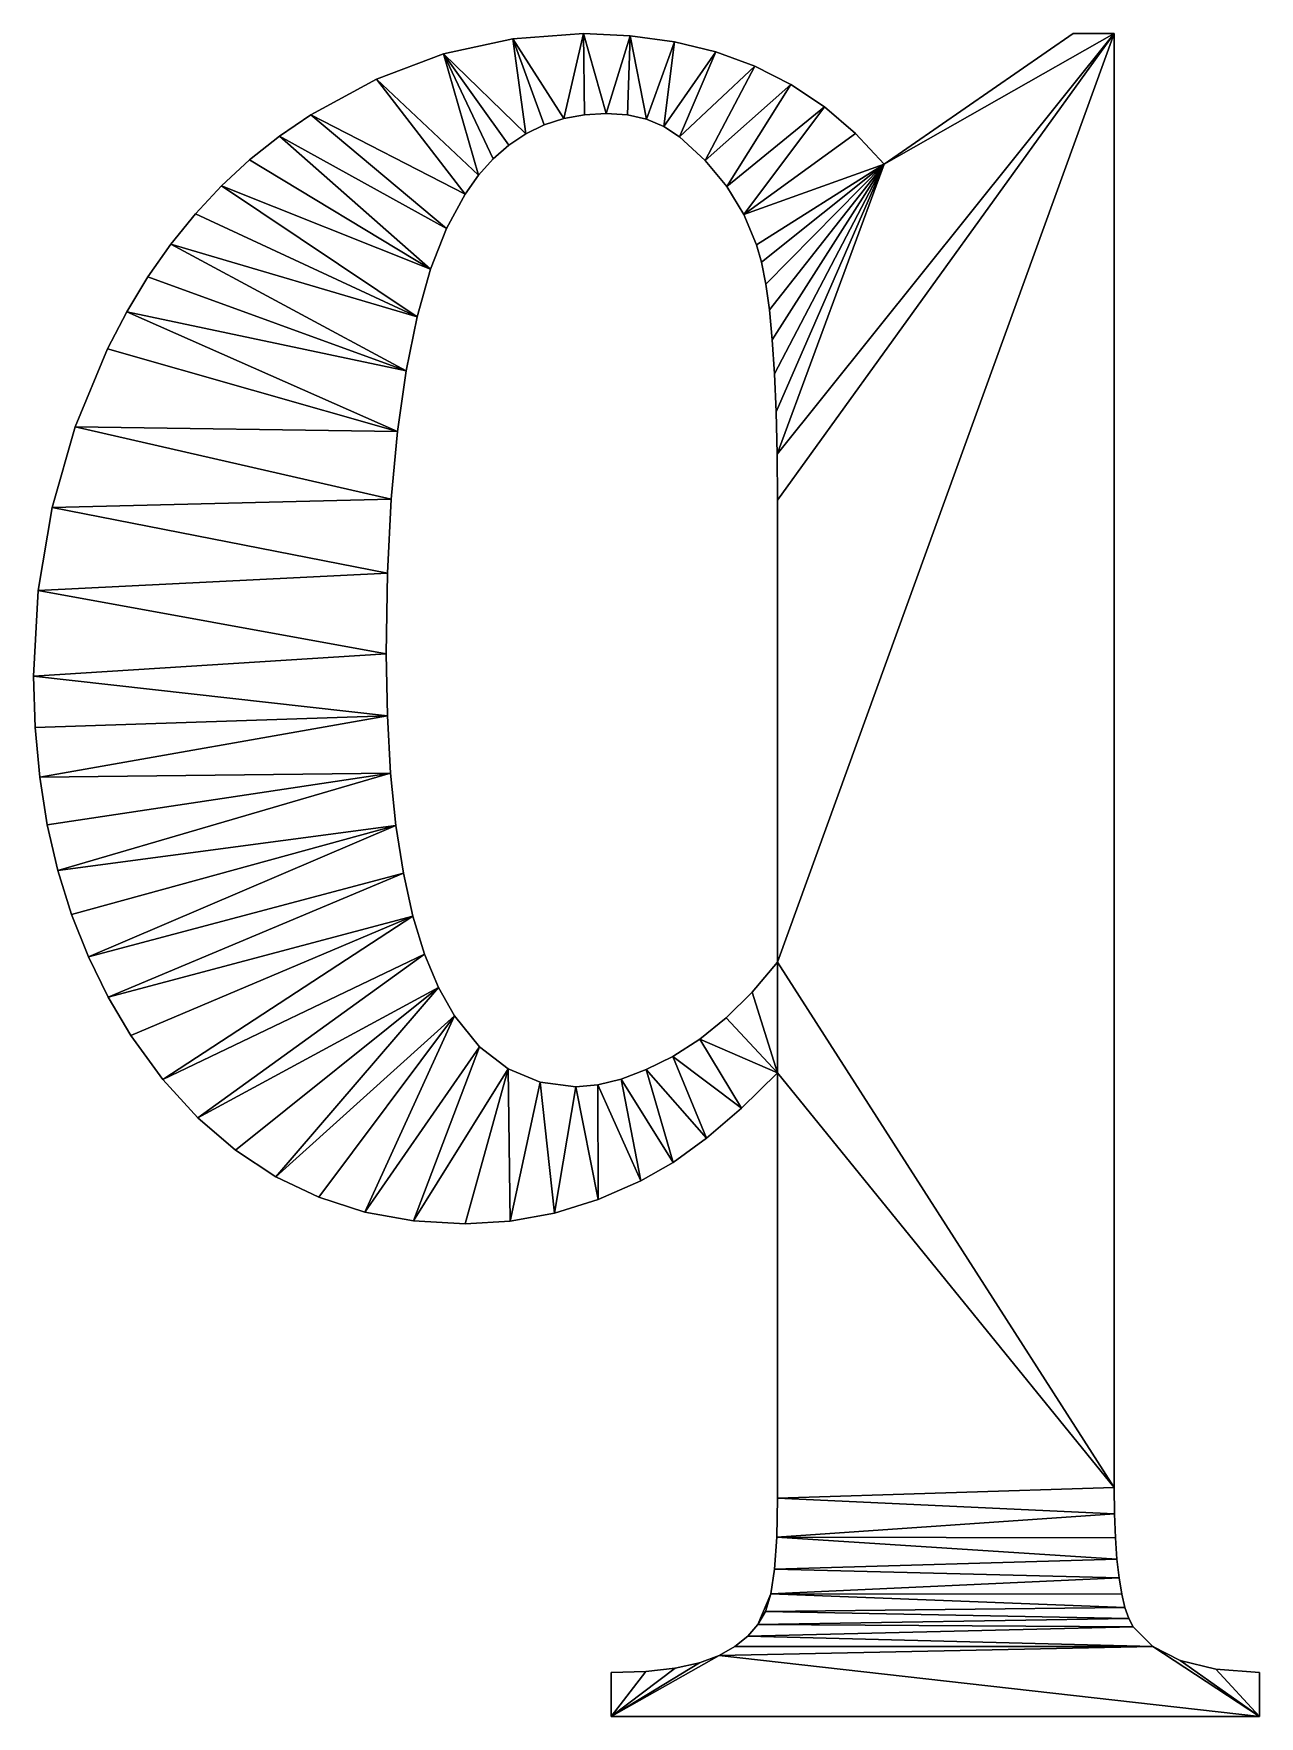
# Model space of a CAD drawing. Header units: metres. Extents: x 0.053 to 0.755, y -0.301 to 0.662.
import ezdxf

# ---------------------------------------------------------------- set-up
doc = ezdxf.new("R2010")
doc.units = ezdxf.units.M

msp = doc.modelspace()

# ---------------------------------------------------------------- meshes
at = {"layer": 'Armanisoft_0', "linetype": 'CONTINUOUS'}
mesh = msp.add_polyface(dxfattribs=at)
corners = [(0.335316, 0.605068), (0.288169, 0.650738), (0.327736, 0.659445), (0.32556, 0.598573), (0.316502, 0.590634), (0.30814, 0.581252), (0.249619, 0.636225), (0.300477, 0.570426), (0.212085, 0.615908), (0.289897, 0.550827), (0.194068, 0.603654), (0.280727, 0.527432), (0.161007, 0.575282), (0.177042, 0.590112), (0.272969, 0.500242), (0.131909, 0.541756), (0.145963, 0.559163), (0.266621, 0.469257), (0.106775, 0.503077), (0.118847, 0.52306), (0.335316, 0.605068, 0.229421), (0.327736, 0.659445, 0.229421), (0.288169, 0.650738, 0.229421), (0.32556, 0.598573, 0.229421), (0.316502, 0.590634, 0.229421), (0.30814, 0.581252, 0.229421), (0.249619, 0.636225, 0.229421), (0.300477, 0.570426, 0.229421), (0.212085, 0.615908, 0.229421), (0.289897, 0.550827, 0.229421), (0.194068, 0.603654, 0.229421), (0.280727, 0.527432, 0.229421), (0.177042, 0.590112, 0.229421), (0.161007, 0.575282, 0.229421), (0.272969, 0.500242, 0.229421), (0.145963, 0.559163, 0.229421), (0.131909, 0.541756, 0.229421), (0.266621, 0.469257, 0.229421), (0.118847, 0.52306, 0.229421), (0.118847, 0.52306), (0.106775, 0.503077), (0.106775, 0.503077, 0.229421), (0.118847, 0.52306, 0.229421), (0.131909, 0.541756), (0.131909, 0.541756, 0.229421), (0.145963, 0.559163), (0.145963, 0.559163, 0.229421), (0.161007, 0.575282), (0.161007, 0.575282, 0.229421), (0.177042, 0.590112), (0.177042, 0.590112, 0.229421), (0.194068, 0.603654), (0.194068, 0.603654, 0.229421), (0.212085, 0.615908), (0.212085, 0.615908, 0.229421), (0.249619, 0.636225), (0.249619, 0.636225, 0.229421), (0.288169, 0.650738), (0.288169, 0.650738, 0.229421), (0.327736, 0.659445), (0.327736, 0.659445, 0.229421), (0.30814, 0.581252), (0.316502, 0.590634), (0.316502, 0.590634, 0.229421), (0.30814, 0.581252, 0.229421), (0.300477, 0.570426), (0.300477, 0.570426, 0.229421), (0.289897, 0.550827), (0.289897, 0.550827, 0.229421), (0.280727, 0.527432), (0.280727, 0.527432, 0.229421), (0.272969, 0.500242), (0.272969, 0.500242, 0.229421)]
mesh.append_faces([[corners[k] for k in face] for face in [(0, 1, 2), (3, 1, 0), (4, 1, 3), (5, 6, 1), (5, 1, 4), (7, 8, 6), (7, 6, 5), (9, 10, 8), (9, 8, 7), (11, 12, 13), (11, 13, 10), (11, 10, 9), (14, 15, 16), (14, 16, 12), (14, 12, 11), (17, 18, 19), (17, 19, 15), (17, 15, 14), (20, 21, 22), (23, 20, 22), (24, 23, 22), (25, 22, 26), (25, 24, 22), (27, 26, 28), (27, 25, 26), (29, 28, 30), (29, 27, 28), (31, 32, 33), (31, 30, 32), (31, 29, 30), (34, 35, 36), (34, 33, 35), (34, 31, 33), (37, 36, 38), (37, 34, 36), (39, 40, 41, 42), (43, 39, 42, 44), (45, 43, 44, 46), (47, 45, 46, 48), (49, 47, 48, 50), (51, 49, 50, 52), (53, 51, 52, 54), (55, 53, 54, 56), (57, 55, 56, 58), (59, 57, 58, 60), (61, 62, 63, 64), (65, 61, 64, 66), (67, 65, 66, 68), (69, 67, 68, 70), (71, 69, 70, 72)]])
mesh = msp.add_polyface(dxfattribs=at)
corners = [(0.479421, 0.3952), (0.672256, 0.662348), (0.479421, 0.130702), (0.479232, 0.421674), (0.540396, 0.587652), (0.478667, 0.44581), (0.477724, 0.467609), (0.476405, 0.487069), (0.474709, 0.504192), (0.472636, 0.518977), (0.470185, 0.531424), (0.467358, 0.541533), (0.460072, 0.558806), (0.50635, 0.620473), (0.524121, 0.605251), (0.450277, 0.574864), (0.437973, 0.589706), (0.487083, 0.633318), (0.479421, 0.130702, 0.229421), (0.672256, -0.16997, 0.229421), (0.672256, 0.662348, 0.229421), (0.479421, 0.3952, 0.229421), (0.479232, 0.421674, 0.229421), (0.540396, 0.587652, 0.229421), (0.478667, 0.44581, 0.229421), (0.477724, 0.467609, 0.229421), (0.476405, 0.487069, 0.229421), (0.474709, 0.504192, 0.229421), (0.472636, 0.518977, 0.229421), (0.470185, 0.531424, 0.229421), (0.467358, 0.541533, 0.229421), (0.460072, 0.558806, 0.229421), (0.524121, 0.605251, 0.229421), (0.50635, 0.620473, 0.229421), (0.450277, 0.574864, 0.229421), (0.437973, 0.589706, 0.229421), (0.487083, 0.633318, 0.229421), (0.540396, 0.587652), (0.524121, 0.605251), (0.524121, 0.605251, 0.229421), (0.540396, 0.587652, 0.229421), (0.672256, -0.16997), (0.672256, 0.662348), (0.672256, 0.662348, 0.229421), (0.672256, -0.16997, 0.229421), (0.479421, 0.3952), (0.479421, 0.130702), (0.479421, 0.130702, 0.229421), (0.479421, 0.3952, 0.229421), (0.479232, 0.421674), (0.479232, 0.421674, 0.229421), (0.478667, 0.44581), (0.478667, 0.44581, 0.229421), (0.477724, 0.467609), (0.477724, 0.467609, 0.229421), (0.476405, 0.487069), (0.476405, 0.487069, 0.229421), (0.474709, 0.504192), (0.474709, 0.504192, 0.229421), (0.472636, 0.518977), (0.472636, 0.518977, 0.229421), (0.470185, 0.531424), (0.470185, 0.531424, 0.229421), (0.467358, 0.541533), (0.467358, 0.541533, 0.229421), (0.460072, 0.558806), (0.460072, 0.558806, 0.229421), (0.450277, 0.574864), (0.450277, 0.574864, 0.229421), (0.437973, 0.589706), (0.437973, 0.589706, 0.229421), (0.423159, 0.603333), (0.423159, 0.603333, 0.229421), (0.414335, 0.609144), (0.414335, 0.609144, 0.229421), (0.335316, 0.605068), (0.34577, 0.61012), (0.34577, 0.61012, 0.229421), (0.335316, 0.605068, 0.229421), (0.32556, 0.598573), (0.32556, 0.598573, 0.229421), (0.316502, 0.590634), (0.316502, 0.590634, 0.229421)]
mesh.append_faces([[corners[k] for k in face] for face in [(0, 1, 2), (3, 4, 1), (3, 1, 0), (5, 4, 3), (6, 4, 5), (7, 4, 6), (8, 4, 7), (9, 4, 8), (10, 4, 9), (11, 4, 10), (12, 13, 14), (12, 14, 4), (12, 4, 11), (15, 13, 12), (16, 17, 15), (18, 19, 20), (21, 18, 20), (22, 20, 23), (22, 21, 20), (24, 22, 23), (25, 24, 23), (26, 25, 23), (27, 26, 23), (28, 27, 23), (29, 28, 23), (30, 29, 23), (31, 32, 33), (31, 23, 32), (31, 30, 23), (34, 31, 33), (35, 34, 36), (37, 38, 39, 40), (41, 42, 43, 44), (45, 46, 47, 48), (49, 45, 48, 50), (51, 49, 50, 52), (53, 51, 52, 54), (55, 53, 54, 56), (57, 55, 56, 58), (59, 57, 58, 60), (61, 59, 60, 62), (63, 61, 62, 64), (65, 63, 64, 66), (67, 65, 66, 68), (69, 67, 68, 70), (71, 69, 70, 72), (73, 71, 72, 74), (75, 76, 77, 78), (79, 75, 78, 80), (81, 79, 80, 82)]])
mesh = msp.add_polyface(dxfattribs=at)
corners = [(0.672256, 0.662348), (0.540396, 0.587652), (0.64873, 0.662348), (0.450277, 0.574864), (0.487083, 0.633318), (0.50635, 0.620473), (0.437973, 0.589706), (0.46632, 0.643787), (0.423159, 0.603333), (0.444062, 0.651907), (0.414335, 0.609144), (0.42031, 0.657707), (0.404419, 0.613295), (0.395062, 0.661188), (0.393413, 0.615786), (0.381316, 0.616616), (0.36832, 0.662348), (0.36877, 0.615894), (0.356921, 0.613729), (0.327736, 0.659445), (0.34577, 0.61012), (0.335316, 0.605068), (0.672256, 0.662348, 0.229421), (0.64873, 0.662348, 0.229421), (0.540396, 0.587652, 0.229421), (0.450277, 0.574864, 0.229421), (0.50635, 0.620473, 0.229421), (0.487083, 0.633318, 0.229421), (0.437973, 0.589706, 0.229421), (0.46632, 0.643787, 0.229421), (0.423159, 0.603333, 0.229421), (0.444062, 0.651907, 0.229421), (0.414335, 0.609144, 0.229421), (0.42031, 0.657707, 0.229421), (0.404419, 0.613295, 0.229421), (0.395062, 0.661188, 0.229421), (0.393413, 0.615786, 0.229421), (0.381316, 0.616616, 0.229421), (0.36832, 0.662348, 0.229421), (0.36877, 0.615894, 0.229421), (0.356921, 0.613729, 0.229421), (0.327736, 0.659445, 0.229421), (0.34577, 0.61012, 0.229421), (0.335316, 0.605068, 0.229421), (0.36832, 0.662348), (0.327736, 0.659445), (0.327736, 0.659445, 0.229421), (0.36832, 0.662348, 0.229421), (0.395062, 0.661188), (0.395062, 0.661188, 0.229421), (0.42031, 0.657707), (0.42031, 0.657707, 0.229421), (0.444062, 0.651907), (0.444062, 0.651907, 0.229421), (0.46632, 0.643787), (0.46632, 0.643787, 0.229421), (0.487083, 0.633318), (0.487083, 0.633318, 0.229421), (0.50635, 0.620473), (0.50635, 0.620473, 0.229421), (0.524121, 0.605251), (0.524121, 0.605251, 0.229421), (0.64873, 0.662348), (0.540396, 0.587652), (0.540396, 0.587652, 0.229421), (0.64873, 0.662348, 0.229421), (0.672256, 0.662348), (0.672256, 0.662348, 0.229421), (0.404419, 0.613295), (0.414335, 0.609144), (0.414335, 0.609144, 0.229421), (0.404419, 0.613295, 0.229421), (0.393413, 0.615786), (0.393413, 0.615786, 0.229421), (0.381316, 0.616616), (0.381316, 0.616616, 0.229421), (0.36877, 0.615894), (0.36877, 0.615894, 0.229421), (0.356921, 0.613729), (0.356921, 0.613729, 0.229421), (0.34577, 0.61012), (0.34577, 0.61012, 0.229421)]
mesh.append_faces([[corners[k] for k in face] for face in [(0, 1, 2), (3, 4, 5), (6, 7, 4), (8, 9, 7), (8, 7, 6), (10, 11, 9), (10, 9, 8), (12, 13, 11), (12, 11, 10), (14, 13, 12), (15, 16, 13), (15, 13, 14), (17, 16, 15), (18, 19, 16), (18, 16, 17), (20, 19, 18), (21, 19, 20), (22, 23, 24), (25, 26, 27), (28, 27, 29), (30, 29, 31), (30, 28, 29), (32, 31, 33), (32, 30, 31), (34, 33, 35), (34, 32, 33), (36, 34, 35), (37, 35, 38), (37, 36, 35), (39, 37, 38), (40, 38, 41), (40, 39, 38), (42, 40, 41), (43, 42, 41), (44, 45, 46, 47), (48, 44, 47, 49), (50, 48, 49, 51), (52, 50, 51, 53), (54, 52, 53, 55), (56, 54, 55, 57), (58, 56, 57, 59), (60, 58, 59, 61), (62, 63, 64, 65), (66, 62, 65, 67), (68, 69, 70, 71), (72, 68, 71, 73), (74, 72, 73, 75), (76, 74, 75, 77), (78, 76, 77, 79), (80, 78, 79, 81)]])
mesh = msp.add_polyface(dxfattribs=at)
corners = [(0.477679, -0.216844), (0.673785, -0.2111), (0.674975, -0.22182), (0.475501, -0.230979), (0.478985, -0.19854), (0.672426, -0.185175), (0.672936, -0.198885), (0.479421, -0.176067), (0.672256, -0.16997), (0.479421, 0.130702), (0.479421, 0.067456), (0.672256, 0.662348), (0.404202, 0.069186), (0.438738, 0.029939), (0.419556, 0.016117), (0.419371, 0.076757), (0.458692, 0.047052), (0.434826, 0.086618), (0.449985, 0.098896), (0.46485, 0.113591), (0.477679, -0.216844, 0.229421), (0.674975, -0.22182, 0.229421), (0.673785, -0.2111, 0.229421), (0.475501, -0.230979, 0.229421), (0.478985, -0.19854, 0.229421), (0.672936, -0.198885, 0.229421), (0.672426, -0.185175, 0.229421), (0.479421, -0.176067, 0.229421), (0.672256, -0.16997, 0.229421), (0.479421, 0.130702, 0.229421), (0.479421, 0.067456, 0.229421), (0.404202, 0.069186, 0.229421), (0.419556, 0.016117, 0.229421), (0.438738, 0.029939, 0.229421), (0.419371, 0.076757, 0.229421), (0.458692, 0.047052, 0.229421), (0.434826, 0.086618, 0.229421), (0.449985, 0.098896, 0.229421), (0.46485, 0.113591, 0.229421), (0.458692, 0.047052), (0.479421, 0.067456), (0.479421, 0.067456, 0.229421), (0.458692, 0.047052, 0.229421), (0.438738, 0.029939), (0.438738, 0.029939, 0.229421), (0.419556, 0.016117), (0.419556, 0.016117, 0.229421), (0.672426, -0.185175), (0.672256, -0.16997), (0.672256, -0.16997, 0.229421), (0.672426, -0.185175, 0.229421), (0.672936, -0.198885), (0.672936, -0.198885, 0.229421), (0.673785, -0.2111), (0.673785, -0.2111, 0.229421), (0.674975, -0.22182), (0.674975, -0.22182, 0.229421), (0.676504, -0.231043), (0.676504, -0.231043, 0.229421), (0.477679, -0.216844), (0.475501, -0.230979), (0.475501, -0.230979, 0.229421), (0.477679, -0.216844, 0.229421), (0.478985, -0.19854), (0.478985, -0.19854, 0.229421), (0.479421, -0.176067), (0.479421, -0.176067, 0.229421), (0.434826, 0.086618), (0.419371, 0.076757), (0.419371, 0.076757, 0.229421), (0.434826, 0.086618, 0.229421), (0.449985, 0.098896), (0.449985, 0.098896, 0.229421), (0.46485, 0.113591), (0.46485, 0.113591, 0.229421), (0.479421, 0.130702), (0.479421, 0.130702, 0.229421)]
mesh.append_faces([[corners[k] for k in face] for face in [(0, 1, 2), (0, 2, 3), (4, 5, 6), (4, 6, 1), (4, 1, 0), (7, 8, 5), (7, 5, 4), (9, 8, 10), (9, 11, 8), (12, 13, 14), (15, 16, 13), (17, 10, 16), (17, 16, 15), (18, 10, 17), (19, 9, 10), (19, 10, 18), (10, 8, 7), (20, 21, 22), (20, 23, 21), (24, 25, 26), (24, 22, 25), (24, 20, 22), (27, 26, 28), (27, 24, 26), (29, 30, 28), (31, 32, 33), (34, 33, 35), (34, 31, 33), (36, 35, 30), (36, 34, 35), (37, 36, 30), (38, 30, 29), (38, 37, 30), (30, 27, 28), (39, 40, 41, 42), (43, 39, 42, 44), (45, 43, 44, 46), (47, 48, 49, 50), (51, 47, 50, 52), (53, 51, 52, 54), (55, 53, 54, 56), (57, 55, 56, 58), (59, 60, 61, 62), (63, 59, 62, 64), (65, 63, 64, 66), (40, 65, 66, 41), (67, 68, 69, 70), (71, 67, 70, 72), (73, 71, 72, 74), (75, 73, 74, 76)]])
mesh = msp.add_polyface(dxfattribs=at)
corners = [(0.261683, 0.434476), (0.07717, 0.437217), (0.095695, 0.481805), (0.106775, 0.503077), (0.266621, 0.469257), (0.258157, 0.395899), (0.063939, 0.391118), (0.256041, 0.353527), (0.056, 0.343508), (0.255335, 0.30736), (0.053354, 0.294387), (0.255945, 0.271795), (0.056836, 0.236665), (0.054224, 0.265), (0.257773, 0.238984), (0.067283, 0.183147), (0.061189, 0.20938), (0.260819, 0.208927), (0.266621, 0.469257, 0.229421), (0.118847, 0.52306, 0.229421), (0.106775, 0.503077, 0.229421), (0.261683, 0.434476, 0.229421), (0.095695, 0.481805, 0.229421), (0.07717, 0.437217, 0.229421), (0.258157, 0.395899, 0.229421), (0.063939, 0.391118, 0.229421), (0.256041, 0.353527, 0.229421), (0.056, 0.343508, 0.229421), (0.255335, 0.30736, 0.229421), (0.053354, 0.294387, 0.229421), (0.255945, 0.271795, 0.229421), (0.054224, 0.265, 0.229421), (0.056836, 0.236665, 0.229421), (0.257773, 0.238984, 0.229421), (0.061189, 0.20938, 0.229421), (0.067283, 0.183147, 0.229421), (0.260819, 0.208927, 0.229421), (0.056836, 0.236665), (0.061189, 0.20938), (0.061189, 0.20938, 0.229421), (0.056836, 0.236665, 0.229421), (0.054224, 0.265), (0.054224, 0.265, 0.229421), (0.053354, 0.294387), (0.053354, 0.294387, 0.229421), (0.056, 0.343508), (0.056, 0.343508, 0.229421), (0.063939, 0.391118), (0.063939, 0.391118, 0.229421), (0.07717, 0.437217), (0.07717, 0.437217, 0.229421), (0.095695, 0.481805), (0.095695, 0.481805, 0.229421), (0.106775, 0.503077), (0.106775, 0.503077, 0.229421), (0.266621, 0.469257), (0.272969, 0.500242), (0.272969, 0.500242, 0.229421), (0.266621, 0.469257, 0.229421), (0.261683, 0.434476), (0.261683, 0.434476, 0.229421), (0.258157, 0.395899), (0.258157, 0.395899, 0.229421), (0.256041, 0.353527), (0.256041, 0.353527, 0.229421), (0.255335, 0.30736), (0.255335, 0.30736, 0.229421), (0.255945, 0.271795), (0.255945, 0.271795, 0.229421), (0.257773, 0.238984), (0.257773, 0.238984, 0.229421), (0.260819, 0.208927), (0.260819, 0.208927, 0.229421)]
mesh.append_faces([[corners[k] for k in face] for face in [(0, 1, 2), (0, 2, 3), (0, 3, 4), (5, 6, 1), (5, 1, 0), (7, 8, 6), (7, 6, 5), (9, 10, 8), (9, 8, 7), (11, 12, 13), (11, 13, 10), (11, 10, 9), (14, 15, 16), (14, 16, 12), (14, 12, 11), (17, 15, 14), (18, 19, 20), (21, 22, 23), (21, 20, 22), (21, 18, 20), (24, 23, 25), (24, 21, 23), (26, 25, 27), (26, 24, 25), (28, 27, 29), (28, 26, 27), (30, 31, 32), (30, 29, 31), (30, 28, 29), (33, 34, 35), (33, 32, 34), (33, 30, 32), (36, 33, 35), (37, 38, 39, 40), (41, 37, 40, 42), (43, 41, 42, 44), (45, 43, 44, 46), (47, 45, 46, 48), (49, 47, 48, 50), (51, 49, 50, 52), (53, 51, 52, 54), (55, 56, 57, 58), (59, 55, 58, 60), (61, 59, 60, 62), (63, 61, 62, 64), (65, 63, 64, 66), (67, 65, 66, 68), (69, 67, 68, 70), (71, 69, 70, 72)]])
mesh = msp.add_polyface(dxfattribs=at)
corners = [(0.260819, 0.208927), (0.084695, 0.133835), (0.075119, 0.157965), (0.067283, 0.183147), (0.265085, 0.181623), (0.096013, 0.110755), (0.270569, 0.157072), (0.127413, 0.063465), (0.109072, 0.088727), (0.277271, 0.135275), (0.147347, 0.041572), (0.285192, 0.116231), (0.168874, 0.023047), (0.294332, 0.099941), (0.191994, 0.007891), (0.308694, 0.082227), (0.243014, -0.012319), (0.404202, 0.069186), (0.419556, 0.016117), (0.389897, 0.063778), (0.419371, 0.076757), (0.438738, 0.029939), (0.260819, 0.208927, 0.229421), (0.075119, 0.157965, 0.229421), (0.084695, 0.133835, 0.229421), (0.067283, 0.183147, 0.229421), (0.265085, 0.181623, 0.229421), (0.096013, 0.110755, 0.229421), (0.270569, 0.157072, 0.229421), (0.109072, 0.088727, 0.229421), (0.127413, 0.063465, 0.229421), (0.277271, 0.135275, 0.229421), (0.147347, 0.041572, 0.229421), (0.285192, 0.116231, 0.229421), (0.168874, 0.023047, 0.229421), (0.191994, 0.007891, 0.229421), (0.294332, 0.099941, 0.229421), (0.308694, 0.082227, 0.229421), (0.243014, -0.012319, 0.229421), (0.404202, 0.069186, 0.229421), (0.389897, 0.063778, 0.229421), (0.419556, 0.016117, 0.229421), (0.127413, 0.063465), (0.147347, 0.041572), (0.147347, 0.041572, 0.229421), (0.127413, 0.063465, 0.229421), (0.109072, 0.088727), (0.109072, 0.088727, 0.229421), (0.096013, 0.110755), (0.096013, 0.110755, 0.229421), (0.084695, 0.133835), (0.084695, 0.133835, 0.229421), (0.075119, 0.157965), (0.075119, 0.157965, 0.229421), (0.067283, 0.183147), (0.067283, 0.183147, 0.229421), (0.061189, 0.20938), (0.061189, 0.20938, 0.229421), (0.265085, 0.181623), (0.260819, 0.208927), (0.260819, 0.208927, 0.229421), (0.265085, 0.181623, 0.229421), (0.270569, 0.157072), (0.270569, 0.157072, 0.229421), (0.277271, 0.135275), (0.277271, 0.135275, 0.229421), (0.285192, 0.116231), (0.285192, 0.116231, 0.229421), (0.294332, 0.099941), (0.294332, 0.099941, 0.229421), (0.308694, 0.082227), (0.308694, 0.082227, 0.229421), (0.325073, 0.069574), (0.325073, 0.069574, 0.229421), (0.343468, 0.061982), (0.343468, 0.061982, 0.229421), (0.363879, 0.059451), (0.363879, 0.059451, 0.229421), (0.376456, 0.060533), (0.376456, 0.060533, 0.229421), (0.389897, 0.063778), (0.389897, 0.063778, 0.229421), (0.404202, 0.069186), (0.404202, 0.069186, 0.229421), (0.419371, 0.076757), (0.419371, 0.076757, 0.229421)]
mesh.append_faces([[corners[k] for k in face] for face in [(0, 1, 2), (0, 2, 3), (4, 5, 1), (4, 1, 0), (6, 7, 8), (6, 8, 5), (6, 5, 4), (9, 10, 7), (9, 7, 6), (11, 12, 10), (11, 10, 9), (13, 14, 11), (15, 16, 13), (17, 18, 19), (20, 21, 17), (22, 23, 24), (22, 25, 23), (26, 24, 27), (26, 22, 24), (28, 29, 30), (28, 27, 29), (28, 26, 27), (31, 30, 32), (31, 28, 30), (33, 34, 35), (33, 32, 34), (33, 31, 32), (36, 33, 35), (37, 36, 38), (39, 40, 41), (42, 43, 44, 45), (46, 42, 45, 47), (48, 46, 47, 49), (50, 48, 49, 51), (52, 50, 51, 53), (54, 52, 53, 55), (56, 54, 55, 57), (58, 59, 60, 61), (62, 58, 61, 63), (64, 62, 63, 65), (66, 64, 65, 67), (68, 66, 67, 69), (70, 68, 69, 71), (72, 70, 71, 73), (74, 72, 73, 75), (76, 74, 75, 77), (78, 76, 77, 79), (80, 78, 79, 81), (82, 80, 81, 83), (84, 82, 83, 85)]])
mesh = msp.add_polyface(dxfattribs=at)
corners = [(0.403871, -0.275315), (0.384146, -0.301067), (0.384146, -0.275915), (0.420748, -0.273514), (0.434779, -0.270514), (0.285192, 0.116231), (0.191994, 0.007891), (0.168874, 0.023047), (0.294332, 0.099941), (0.243014, -0.012319), (0.216707, -0.003898), (0.308694, 0.082227), (0.270913, -0.017371), (0.325073, 0.069574), (0.326256, -0.017515), (0.300406, -0.019055), (0.343468, 0.061982), (0.351663, -0.012895), (0.363879, 0.059451), (0.376627, -0.005195), (0.376456, 0.060533), (0.401149, 0.005585), (0.389897, 0.063778), (0.419556, 0.016117), (0.403871, -0.275315, 0.229421), (0.384146, -0.275915, 0.229421), (0.384146, -0.301067, 0.229421), (0.420748, -0.273514, 0.229421), (0.434779, -0.270514, 0.229421), (0.294332, 0.099941, 0.229421), (0.216707, -0.003898, 0.229421), (0.243014, -0.012319, 0.229421), (0.191994, 0.007891, 0.229421), (0.308694, 0.082227, 0.229421), (0.270913, -0.017371, 0.229421), (0.325073, 0.069574, 0.229421), (0.300406, -0.019055, 0.229421), (0.326256, -0.017515, 0.229421), (0.343468, 0.061982, 0.229421), (0.351663, -0.012895, 0.229421), (0.363879, 0.059451, 0.229421), (0.376627, -0.005195, 0.229421), (0.376456, 0.060533, 0.229421), (0.401149, 0.005585, 0.229421), (0.389897, 0.063778, 0.229421), (0.419556, 0.016117, 0.229421), (0.401149, 0.005585), (0.419556, 0.016117), (0.419556, 0.016117, 0.229421), (0.401149, 0.005585, 0.229421), (0.376627, -0.005195), (0.376627, -0.005195, 0.229421), (0.351663, -0.012895), (0.351663, -0.012895, 0.229421), (0.326256, -0.017515), (0.326256, -0.017515, 0.229421), (0.300406, -0.019055), (0.300406, -0.019055, 0.229421), (0.270913, -0.017371), (0.270913, -0.017371, 0.229421), (0.243014, -0.012319), (0.243014, -0.012319, 0.229421), (0.216707, -0.003898), (0.216707, -0.003898, 0.229421), (0.191994, 0.007891), (0.191994, 0.007891, 0.229421), (0.168874, 0.023047), (0.168874, 0.023047, 0.229421), (0.147347, 0.041572), (0.147347, 0.041572, 0.229421), (0.384146, -0.275915), (0.384146, -0.301067), (0.384146, -0.301067, 0.229421), (0.384146, -0.275915, 0.229421), (0.403871, -0.275315), (0.403871, -0.275315, 0.229421), (0.420748, -0.273514), (0.420748, -0.273514, 0.229421)]
mesh.append_faces([[corners[k] for k in face] for face in [(0, 1, 2), (3, 1, 0), (4, 1, 3), (5, 6, 7), (8, 9, 10), (8, 10, 6), (11, 12, 9), (13, 14, 15), (13, 15, 12), (13, 12, 11), (16, 17, 14), (16, 14, 13), (18, 19, 17), (18, 17, 16), (20, 21, 19), (20, 19, 18), (22, 23, 21), (22, 21, 20), (24, 25, 26), (27, 24, 26), (28, 27, 26), (29, 30, 31), (29, 32, 30), (33, 31, 34), (35, 36, 37), (35, 34, 36), (35, 33, 34), (38, 37, 39), (38, 35, 37), (40, 39, 41), (40, 38, 39), (42, 41, 43), (42, 40, 41), (44, 43, 45), (44, 42, 43), (46, 47, 48, 49), (50, 46, 49, 51), (52, 50, 51, 53), (54, 52, 53, 55), (56, 54, 55, 57), (58, 56, 57, 59), (60, 58, 59, 61), (62, 60, 61, 63), (64, 62, 63, 65), (66, 64, 65, 67), (68, 66, 67, 69), (70, 71, 72, 73), (74, 70, 73, 75), (76, 74, 75, 77)]])
mesh = msp.add_polyface(dxfattribs=at)
corners = [(0.755335, -0.301067), (0.694296, -0.261023), (0.710052, -0.269145), (0.730398, -0.274109), (0.755335, -0.275915), (0.445964, -0.266313), (0.384146, -0.301067), (0.434779, -0.270514), (0.45494, -0.261127), (0.462347, -0.25517), (0.68313, -0.249742), (0.468185, -0.248443), (0.680581, -0.245005), (0.472453, -0.240946), (0.678373, -0.238772), (0.475501, -0.230979), (0.674975, -0.22182), (0.676504, -0.231043), (0.755335, -0.301067, 0.229421), (0.710052, -0.269145, 0.229421), (0.694296, -0.261023, 0.229421), (0.730398, -0.274109, 0.229421), (0.755335, -0.275915, 0.229421), (0.445964, -0.266313, 0.229421), (0.384146, -0.301067, 0.229421), (0.434779, -0.270514, 0.229421), (0.45494, -0.261127, 0.229421), (0.462347, -0.25517, 0.229421), (0.68313, -0.249742, 0.229421), (0.468185, -0.248443, 0.229421), (0.680581, -0.245005, 0.229421), (0.472453, -0.240946, 0.229421), (0.678373, -0.238772, 0.229421), (0.475501, -0.230979, 0.229421), (0.676504, -0.231043, 0.229421), (0.674975, -0.22182, 0.229421), (0.678373, -0.238772), (0.676504, -0.231043), (0.676504, -0.231043, 0.229421), (0.678373, -0.238772, 0.229421), (0.680581, -0.245005), (0.680581, -0.245005, 0.229421), (0.68313, -0.249742), (0.68313, -0.249742, 0.229421), (0.694296, -0.261023), (0.694296, -0.261023, 0.229421), (0.710052, -0.269145), (0.710052, -0.269145, 0.229421), (0.730398, -0.274109), (0.730398, -0.274109, 0.229421), (0.755335, -0.275915), (0.755335, -0.275915, 0.229421), (0.755335, -0.301067), (0.755335, -0.301067, 0.229421), (0.384146, -0.301067), (0.384146, -0.301067, 0.229421), (0.434779, -0.270514), (0.420748, -0.273514), (0.420748, -0.273514, 0.229421), (0.434779, -0.270514, 0.229421), (0.445964, -0.266313), (0.445964, -0.266313, 0.229421), (0.45494, -0.261127), (0.45494, -0.261127, 0.229421), (0.462347, -0.25517), (0.462347, -0.25517, 0.229421), (0.468185, -0.248443), (0.468185, -0.248443, 0.229421), (0.472453, -0.240946), (0.472453, -0.240946, 0.229421), (0.475501, -0.230979), (0.475501, -0.230979, 0.229421)]
mesh.append_faces([[corners[k] for k in face] for face in [(0, 1, 2), (0, 2, 3), (0, 3, 4), (5, 1, 0), (5, 0, 6), (5, 6, 7), (8, 1, 5), (9, 10, 1), (9, 1, 8), (11, 12, 10), (11, 10, 9), (13, 14, 12), (13, 12, 11), (15, 16, 17), (15, 17, 14), (15, 14, 13), (15, 13, 11), (18, 19, 20), (18, 21, 19), (18, 22, 21), (23, 18, 20), (23, 24, 18), (23, 25, 24), (26, 23, 20), (27, 20, 28), (27, 26, 20), (29, 28, 30), (29, 27, 28), (31, 30, 32), (31, 29, 30), (33, 34, 35), (33, 32, 34), (33, 31, 32), (33, 29, 31), (36, 37, 38, 39), (40, 36, 39, 41), (42, 40, 41, 43), (44, 42, 43, 45), (46, 44, 45, 47), (48, 46, 47, 49), (50, 48, 49, 51), (52, 50, 51, 53), (54, 52, 53, 55), (56, 57, 58, 59), (60, 56, 59, 61), (62, 60, 61, 63), (64, 62, 63, 65), (66, 64, 65, 67), (68, 66, 67, 69), (70, 68, 69, 71)]])

doc.saveas('drawing.dxf')
